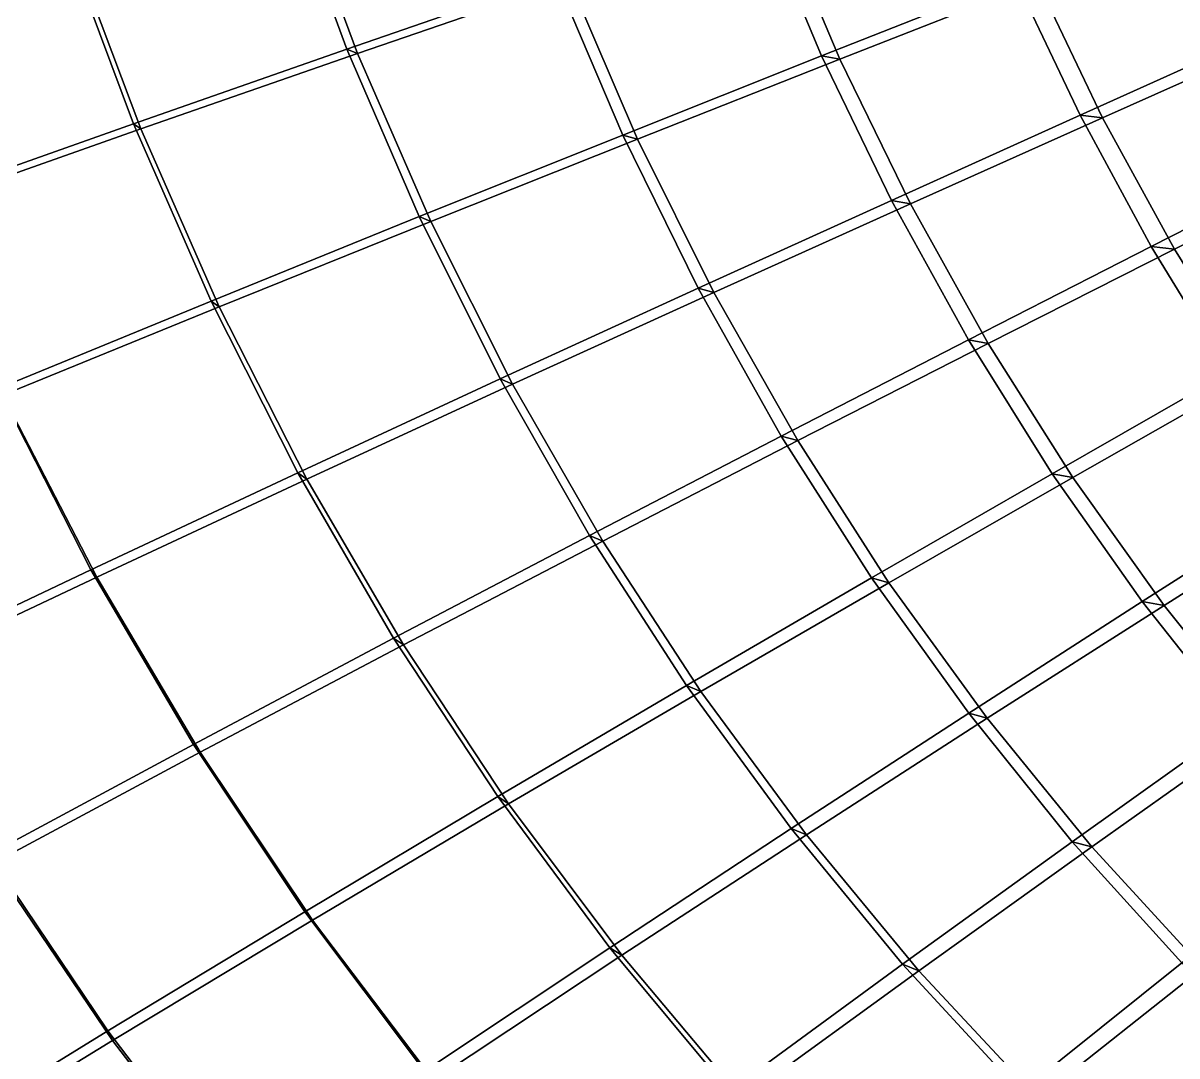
# Model space of a CAD drawing. Header units: metres. Extents: x -2184624 to 1125696, y -1900362 to 1900362.
# Drawn here: x -809172 to -551038, y -508658 to -277658 of the extents above; entities that cross this region are included whole.
import ezdxf

# ---------------------------------------------------------------- set-up
doc = ezdxf.new("R2010")
doc.units = ezdxf.units.M

msp = doc.modelspace()

# ---------------------------------------------------------------- linework, layer by layer
at = {"layer": '1'}
for points in [[(-690077.2, -267321.97, 577256), (-736738.4, -283477.78, 583890.56), (-750933.25, -244960.7, 587838.9), (-703280.75, -230979.05, 581199.9)], [(-686903.94, -268137.72, 594941.4), (-734324.4, -284463.22, 601560.56), (-748657.6, -245825.17, 605459.25), (-700241.4, -231697.52, 598837.75)], [(-587154.94, -267860.66, 553619.44), (-630545.75, -285008.28, 564124.94), (-644516.4, -251675.61, 568631.2), (-600062.2, -236502.47, 558082.06)], [(-582259.94, -268393.47, 571388.44), (-626445.9, -285723.28, 581879.7), (-640566, -252326.67, 586334.3), (-595312.7, -236993.53, 575802.7)], [(-736738.4, -283477.78, 583890.56), (-784495.75, -300178.97, 588460.1), (-799715.06, -259413.81, 592396.06), (-750933.25, -244960.7, 587838.9)], [(-736738.4, -283477.78, 583890.56), (-734324.4, -284463.22, 601560.56), (-748657.6, -245825.17, 605459.25), (-750933.25, -244960.7, 587838.9)], [(-750933.25, -244960.7, 587838.9), (-748657.6, -245825.17, 605459.25), (-734324.4, -284463.22, 601560.56), (-736738.4, -283477.78, 583890.56)], [(-734324.4, -284463.22, 601560.56), (-782827.6, -301339.72, 606119.25), (-798190.06, -260429.06, 610003.7), (-748657.6, -245825.17, 605459.25)], [(-630545.75, -285008.28, 564124.94), (-675010.4, -302691.3, 572725.9), (-690077.2, -267321.97, 577256), (-644516.4, -251675.61, 568631.2)], [(-626445.9, -285723.28, 581879.7), (-671683, -303593.8, 590465.75), (-686903.94, -268137.72, 594941.4), (-640566, -252326.67, 586334.3)], [(-630545.75, -285008.28, 564124.94), (-626445.9, -285723.28, 581879.7), (-640566, -252326.67, 586334.3), (-644516.4, -251675.61, 568631.2)], [(-644516.4, -251675.61, 568631.2), (-640566, -252326.67, 586334.3), (-626445.9, -285723.28, 581879.7), (-630545.75, -285008.28, 564124.94)], [(-531562.2, -279776.7, 536304.5), (-572711.5, -298273.47, 548586.5), (-587154.94, -267860.66, 553619.44), (-544849.06, -251207.58, 541266.1)], [(-525685.06, -280141.56, 554134.5), (-567652.25, -298836.47, 566409.9), (-582259.94, -268393.47, 571388.44), (-539132.2, -251563.52, 559046.1)], [(-784495.75, -300178.97, 588460.1), (-833345.6, -317459.72, 590879.5), (-849624.25, -274368.2, 594786.2), (-799715.06, -259413.81, 592396.06)], [(-782827.6, -301339.72, 606119.25), (-832414, -318802.1, 608534.5), (-848841.25, -275539.75, 612388.06), (-798190.06, -260429.06, 610003.7)], [(-784495.75, -300178.97, 588460.1), (-782827.6, -301339.72, 606119.25), (-798190.06, -260429.06, 610003.7), (-799715.06, -259413.81, 592396.06)], [(-799715.06, -259413.81, 592396.06), (-798190.06, -260429.06, 610003.7), (-782827.6, -301339.72, 606119.25), (-784495.75, -300178.97, 588460.1)], [(-675010.4, -302691.3, 572725.9), (-720540.3, -320950.8, 579355.75), (-736738.4, -283477.78, 583890.56), (-690077.2, -267321.97, 577256)], [(-736738.4, -283477.78, 583890.56), (-734324.4, -284463.22, 601560.56), (-686903.94, -268137.72, 594941.4), (-690077.2, -267321.97, 577256)], [(-690077.2, -267321.97, 577256), (-686903.94, -268137.72, 594941.4), (-734324.4, -284463.22, 601560.56), (-736738.4, -283477.78, 583890.56)], [(-671683, -303593.8, 590465.75), (-717967.3, -322046.44, 597082.75), (-734324.4, -284463.22, 601560.56), (-686903.94, -268137.72, 594941.4)], [(-675010.4, -302691.3, 572725.9), (-671683, -303593.8, 590465.75), (-686903.94, -268137.72, 594941.4), (-690077.2, -267321.97, 577256)], [(-690077.2, -267321.97, 577256), (-686903.94, -268137.72, 594941.4), (-671683, -303593.8, 590465.75), (-675010.4, -302691.3, 572725.9)], [(-572711.5, -298273.47, 548586.5), (-614912.2, -317320.12, 559043.44), (-630545.75, -285008.28, 564124.94), (-587154.94, -267860.66, 553619.44)], [(-630545.75, -285008.28, 564124.94), (-626445.9, -285723.28, 581879.7), (-582259.94, -268393.47, 571388.44), (-587154.94, -267860.66, 553619.44)], [(-587154.94, -267860.66, 553619.44), (-582259.94, -268393.47, 571388.44), (-626445.9, -285723.28, 581879.7), (-630545.75, -285008.28, 564124.94)], [(-567652.25, -298836.47, 566409.9), (-610643.44, -318087.2, 576856.3), (-626445.9, -285723.28, 581879.7), (-582259.94, -268393.47, 571388.44)], [(-572711.5, -298273.47, 548586.5), (-567652.25, -298836.47, 566409.9), (-582259.94, -268393.47, 571388.44), (-587154.94, -267860.66, 553619.44)], [(-587154.94, -267860.66, 553619.44), (-582259.94, -268393.47, 571388.44), (-567652.25, -298836.47, 566409.9), (-572711.5, -298273.47, 548586.5)], [(-516923.4, -307379.16, 530788.06), (-556798.4, -327637.8, 542991.4), (-572711.5, -298273.47, 548586.5), (-531562.2, -279776.7, 536304.5)], [(-572711.5, -298273.47, 548586.5), (-567652.25, -298836.47, 566409.9), (-525685.06, -280141.56, 554134.5), (-531562.2, -279776.7, 536304.5)], [(-531562.2, -279776.7, 536304.5), (-525685.06, -280141.56, 554134.5), (-567652.25, -298836.47, 566409.9), (-572711.5, -298273.47, 548586.5)], [(-510867.9, -307740.22, 548673.3), (-551556.25, -328218, 560874.9), (-567652.25, -298836.47, 566409.9), (-525685.06, -280141.56, 554134.5)], [(-720540.3, -320950.8, 579355.75), (-767128.6, -339826.8, 583939.75), (-784495.75, -300178.97, 588460.1), (-736738.4, -283477.78, 583890.56)], [(-784495.75, -300178.97, 588460.1), (-782827.6, -301339.72, 606119.25), (-734324.4, -284463.22, 601560.56), (-736738.4, -283477.78, 583890.56)], [(-736738.4, -283477.78, 583890.56), (-734324.4, -284463.22, 601560.56), (-782827.6, -301339.72, 606119.25), (-784495.75, -300178.97, 588460.1)], [(-720540.3, -320950.8, 579355.75), (-717967.3, -322046.44, 597082.75), (-734324.4, -284463.22, 601560.56), (-736738.4, -283477.78, 583890.56)], [(-736738.4, -283477.78, 583890.56), (-734324.4, -284463.22, 601560.56), (-717967.3, -322046.44, 597082.75), (-720540.3, -320950.8, 579355.75)], [(-717967.3, -322046.44, 597082.75), (-765295.9, -341121.94, 601658.1), (-782827.6, -301339.72, 606119.25), (-734324.4, -284463.22, 601560.56)], [(-614912.2, -317320.12, 559043.44), (-658150.06, -336962.12, 567617.5), (-675010.4, -302691.3, 572725.9), (-630545.75, -285008.28, 564124.94)], [(-675010.4, -302691.3, 572725.9), (-671683, -303593.8, 590465.75), (-626445.9, -285723.28, 581879.7), (-630545.75, -285008.28, 564124.94)], [(-630545.75, -285008.28, 564124.94), (-626445.9, -285723.28, 581879.7), (-671683, -303593.8, 590465.75), (-675010.4, -302691.3, 572725.9)], [(-610643.44, -318087.2, 576856.3), (-654648.8, -337939.25, 585418.75), (-671683, -303593.8, 590465.75), (-626445.9, -285723.28, 581879.7)], [(-614912.2, -317320.12, 559043.44), (-610643.44, -318087.2, 576856.3), (-626445.9, -285723.28, 581879.7), (-630545.75, -285008.28, 564124.94)], [(-630545.75, -285008.28, 564124.94), (-626445.9, -285723.28, 581879.7), (-610643.44, -318087.2, 576856.3), (-614912.2, -317320.12, 559043.44)], [(-556798.4, -327637.8, 542991.4), (-597687.56, -348499.88, 553394.75), (-614912.2, -317320.12, 559043.44), (-572711.5, -298273.47, 548586.5)], [(-614912.2, -317320.12, 559043.44), (-610643.44, -318087.2, 576856.3), (-567652.25, -298836.47, 566409.9), (-572711.5, -298273.47, 548586.5)], [(-572711.5, -298273.47, 548586.5), (-567652.25, -298836.47, 566409.9), (-610643.44, -318087.2, 576856.3), (-614912.2, -317320.12, 559043.44)], [(-551556.25, -328218, 560874.9), (-593230.94, -349305.7, 571272), (-610643.44, -318087.2, 576856.3), (-567652.25, -298836.47, 566409.9)], [(-556798.4, -327637.8, 542991.4), (-551556.25, -328218, 560874.9), (-567652.25, -298836.47, 566409.9), (-572711.5, -298273.47, 548586.5)], [(-572711.5, -298273.47, 548586.5), (-567652.25, -298836.47, 566409.9), (-551556.25, -328218, 560874.9), (-556798.4, -327637.8, 542991.4)], [(-767128.6, -339826.8, 583939.75), (-814769.2, -359358.8, 586393.06), (-833345.6, -317459.72, 590879.5), (-784495.75, -300178.97, 588460.1)], [(-833345.6, -317459.72, 590879.5), (-832414, -318802.1, 608534.5), (-782827.6, -301339.72, 606119.25), (-784495.75, -300178.97, 588460.1)], [(-784495.75, -300178.97, 588460.1), (-782827.6, -301339.72, 606119.25), (-832414, -318802.1, 608534.5), (-833345.6, -317459.72, 590879.5)], [(-765295.9, -341121.94, 601658.1), (-813666.7, -360860.62, 604109.2), (-832414, -318802.1, 608534.5), (-782827.6, -301339.72, 606119.25)], [(-767128.6, -339826.8, 583939.75), (-765295.9, -341121.94, 601658.1), (-782827.6, -301339.72, 606119.25), (-784495.75, -300178.97, 588460.1)], [(-784495.75, -300178.97, 588460.1), (-782827.6, -301339.72, 606119.25), (-765295.9, -341121.94, 601658.1), (-767128.6, -339826.8, 583939.75)], [(-658150.06, -336962.12, 567617.5), (-702414.06, -357245.16, 574242.6), (-720540.3, -320950.8, 579355.75), (-675010.4, -302691.3, 572725.9)], [(-720540.3, -320950.8, 579355.75), (-717967.3, -322046.44, 597082.75), (-671683, -303593.8, 590465.75), (-675010.4, -302691.3, 572725.9)], [(-675010.4, -302691.3, 572725.9), (-671683, -303593.8, 590465.75), (-717967.3, -322046.44, 597082.75), (-720540.3, -320950.8, 579355.75)], [(-654648.8, -337939.25, 585418.75), (-699661.56, -358438.6, 592033.9), (-717967.3, -322046.44, 597082.75), (-671683, -303593.8, 590465.75)], [(-658150.06, -336962.12, 567617.5), (-654648.8, -337939.25, 585418.75), (-671683, -303593.8, 590465.75), (-675010.4, -302691.3, 572725.9)], [(-675010.4, -302691.3, 572725.9), (-671683, -303593.8, 590465.75), (-654648.8, -337939.25, 585418.75), (-658150.06, -336962.12, 567617.5)], [(-500999.97, -333925.06, 524725.75), (-539488.6, -355856.47, 536842.9), (-556798.4, -327637.8, 542991.4), (-516923.4, -307379.16, 530788.06)], [(-556798.4, -327637.8, 542991.4), (-551556.25, -328218, 560874.9), (-510867.9, -307740.22, 548673.3), (-516923.4, -307379.16, 530788.06)], [(-516923.4, -307379.16, 530788.06), (-510867.9, -307740.22, 548673.3), (-551556.25, -328218, 560874.9), (-556798.4, -327637.8, 542991.4)], [(-494748.22, -334267.94, 542671.1), (-534045.25, -356439.16, 554792), (-551556.25, -328218, 560874.9), (-510867.9, -307740.22, 548673.3)], [(-597687.56, -348499.88, 553394.75), (-639574.4, -370014.9, 561939.8), (-658150.06, -336962.12, 567617.5), (-614912.2, -317320.12, 559043.44)], [(-658150.06, -336962.12, 567617.5), (-654648.8, -337939.25, 585418.75), (-610643.44, -318087.2, 576856.3), (-614912.2, -317320.12, 559043.44)], [(-614912.2, -317320.12, 559043.44), (-610643.44, -318087.2, 576856.3), (-654648.8, -337939.25, 585418.75), (-658150.06, -336962.12, 567617.5)], [(-597687.56, -348499.88, 553394.75), (-593230.94, -349305.7, 571272), (-610643.44, -318087.2, 576856.3), (-614912.2, -317320.12, 559043.44)], [(-614912.2, -317320.12, 559043.44), (-610643.44, -318087.2, 576856.3), (-593230.94, -349305.7, 571272), (-597687.56, -348499.88, 553394.75)], [(-593230.94, -349305.7, 571272), (-635879.75, -371052.9, 579809.2), (-654648.8, -337939.25, 585418.75), (-610643.44, -318087.2, 576856.3)], [(-702414.06, -357245.16, 574242.6), (-747694.25, -378214.03, 578843.7), (-767128.6, -339826.8, 583939.75), (-720540.3, -320950.8, 579355.75)], [(-767128.6, -339826.8, 583939.75), (-765295.9, -341121.94, 601658.1), (-717967.3, -322046.44, 597082.75), (-720540.3, -320950.8, 579355.75)], [(-720540.3, -320950.8, 579355.75), (-717967.3, -322046.44, 597082.75), (-765295.9, -341121.94, 601658.1), (-767128.6, -339826.8, 583939.75)], [(-699661.56, -358438.6, 592033.9), (-745675.75, -379630.78, 596628.8), (-765295.9, -341121.94, 601658.1), (-717967.3, -322046.44, 597082.75)], [(-702414.06, -357245.16, 574242.6), (-699661.56, -358438.6, 592033.9), (-717967.3, -322046.44, 597082.75), (-720540.3, -320950.8, 579355.75)], [(-720540.3, -320950.8, 579355.75), (-717967.3, -322046.44, 597082.75), (-699661.56, -358438.6, 592033.9), (-702414.06, -357245.16, 574242.6)], [(-539488.6, -355856.47, 536842.9), (-578951.56, -378441.75, 547187.75), (-597687.56, -348499.88, 553394.75), (-556798.4, -327637.8, 542991.4)], [(-597687.56, -348499.88, 553394.75), (-593230.94, -349305.7, 571272), (-551556.25, -328218, 560874.9), (-556798.4, -327637.8, 542991.4)], [(-556798.4, -327637.8, 542991.4), (-551556.25, -328218, 560874.9), (-593230.94, -349305.7, 571272), (-597687.56, -348499.88, 553394.75)], [(-539488.6, -355856.47, 536842.9), (-534045.25, -356439.16, 554792), (-551556.25, -328218, 560874.9), (-556798.4, -327637.8, 542991.4)], [(-556798.4, -327637.8, 542991.4), (-551556.25, -328218, 560874.9), (-534045.25, -356439.16, 554792), (-539488.6, -355856.47, 536842.9)], [(-534045.25, -356439.16, 554792), (-574288.2, -379271.38, 565135.4), (-593230.94, -349305.7, 571272), (-551556.25, -328218, 560874.9)], [(-639574.4, -370014.9, 561939.8), (-682443.56, -392232.94, 568559.94), (-702414.06, -357245.16, 574242.6), (-658150.06, -336962.12, 567617.5)], [(-702414.06, -357245.16, 574242.6), (-699661.56, -358438.6, 592033.9), (-654648.8, -337939.25, 585418.75), (-658150.06, -336962.12, 567617.5)], [(-658150.06, -336962.12, 567617.5), (-654648.8, -337939.25, 585418.75), (-699661.56, -358438.6, 592033.9), (-702414.06, -357245.16, 574242.6)], [(-635879.75, -371052.9, 579809.2), (-679491.3, -393510.06, 586422.7), (-699661.56, -358438.6, 592033.9), (-654648.8, -337939.25, 585418.75)], [(-639574.4, -370014.9, 561939.8), (-635879.75, -371052.9, 579809.2), (-654648.8, -337939.25, 585418.75), (-658150.06, -336962.12, 567617.5)], [(-658150.06, -336962.12, 567617.5), (-654648.8, -337939.25, 585418.75), (-635879.75, -371052.9, 579809.2), (-639574.4, -370014.9, 561939.8)], [(-747694.25, -378214.03, 578843.7), (-793981.8, -399912.47, 581335.1), (-814769.2, -359358.8, 586393.06), (-767128.6, -339826.8, 583939.75)], [(-814769.2, -359358.8, 586393.06), (-813666.7, -360860.62, 604109.2), (-765295.9, -341121.94, 601658.1), (-767128.6, -339826.8, 583939.75)], [(-767128.6, -339826.8, 583939.75), (-765295.9, -341121.94, 601658.1), (-813666.7, -360860.62, 604109.2), (-814769.2, -359358.8, 586393.06)], [(-747694.25, -378214.03, 578843.7), (-745675.75, -379630.78, 596628.8), (-765295.9, -341121.94, 601658.1), (-767128.6, -339826.8, 583939.75)], [(-767128.6, -339826.8, 583939.75), (-765295.9, -341121.94, 601658.1), (-745675.75, -379630.78, 596628.8), (-747694.25, -378214.03, 578843.7)], [(-745675.75, -379630.78, 596628.8), (-792686.56, -401560.66, 599120.4), (-813666.7, -360860.62, 604109.2), (-765295.9, -341121.94, 601658.1)], [(-578951.56, -378441.75, 547187.75), (-619368.06, -401735.56, 555701.44), (-639574.4, -370014.9, 561939.8), (-597687.56, -348499.88, 553394.75)], [(-639574.4, -370014.9, 561939.8), (-635879.75, -371052.9, 579809.2), (-593230.94, -349305.7, 571272), (-597687.56, -348499.88, 553394.75)], [(-597687.56, -348499.88, 553394.75), (-593230.94, -349305.7, 571272), (-635879.75, -371052.9, 579809.2), (-639574.4, -370014.9, 561939.8)], [(-574288.2, -379271.38, 565135.4), (-615460.56, -402819.2, 573645.56), (-635879.75, -371052.9, 579809.2), (-593230.94, -349305.7, 571272)], [(-578951.56, -378441.75, 547187.75), (-574288.2, -379271.38, 565135.4), (-593230.94, -349305.7, 571272), (-597687.56, -348499.88, 553394.75)], [(-597687.56, -348499.88, 553394.75), (-593230.94, -349305.7, 571272), (-574288.2, -379271.38, 565135.4), (-578951.56, -378441.75, 547187.75)], [(-520861.28, -382836.7, 530149.8), (-558789.06, -407046.4, 540431.44), (-578951.56, -378441.75, 547187.75), (-539488.6, -355856.47, 536842.9)], [(-578951.56, -378441.75, 547187.75), (-574288.2, -379271.38, 565135.4), (-534045.25, -356439.16, 554792), (-539488.6, -355856.47, 536842.9)], [(-539488.6, -355856.47, 536842.9), (-534045.25, -356439.16, 554792), (-574288.2, -379271.38, 565135.4), (-578951.56, -378441.75, 547187.75)], [(-682443.56, -392232.94, 568559.94), (-726282.5, -415203.4, 573180.4), (-747694.25, -378214.03, 578843.7), (-702414.06, -357245.16, 574242.6)], [(-747694.25, -378214.03, 578843.7), (-745675.75, -379630.78, 596628.8), (-699661.56, -358438.6, 592033.9), (-702414.06, -357245.16, 574242.6)], [(-702414.06, -357245.16, 574242.6), (-699661.56, -358438.6, 592033.9), (-745675.75, -379630.78, 596628.8), (-747694.25, -378214.03, 578843.7)], [(-679491.3, -393510.06, 586422.7), (-724057.4, -416727.34, 591039.9), (-745675.75, -379630.78, 596628.8), (-699661.56, -358438.6, 592033.9)], [(-682443.56, -392232.94, 568559.94), (-679491.3, -393510.06, 586422.7), (-699661.56, -358438.6, 592033.9), (-702414.06, -357245.16, 574242.6)], [(-702414.06, -357245.16, 574242.6), (-699661.56, -358438.6, 592033.9), (-679491.3, -393510.06, 586422.7), (-682443.56, -392232.94, 568559.94)], [(-515198.72, -383405.75, 548169.8), (-553900.56, -407883.16, 558455.44), (-574288.2, -379271.38, 565135.4), (-534045.25, -356439.16, 554792)], [(-793981.8, -399912.47, 581335.1), (-841267, -422381.9, 581622.4), (-863455.3, -379584.1, 586619.9), (-814769.2, -359358.8, 586393.06)], [(-792686.56, -401560.66, 599120.4), (-840688.6, -424270.66, 599415.9), (-863077.44, -381300.97, 604342.5), (-813666.7, -360860.62, 604109.2)], [(-793981.8, -399912.47, 581335.1), (-792686.56, -401560.66, 599120.4), (-813666.7, -360860.62, 604109.2), (-814769.2, -359358.8, 586393.06)], [(-814769.2, -359358.8, 586393.06), (-813666.7, -360860.62, 604109.2), (-792686.56, -401560.66, 599120.4), (-793981.8, -399912.47, 581335.1)], [(-619368.06, -401735.56, 555701.44), (-660720.56, -425791.88, 562317.06), (-682443.56, -392232.94, 568559.94), (-639574.4, -370014.9, 561939.8)], [(-682443.56, -392232.94, 568559.94), (-679491.3, -393510.06, 586422.7), (-635879.75, -371052.9, 579809.2), (-639574.4, -370014.9, 561939.8)], [(-639574.4, -370014.9, 561939.8), (-635879.75, -371052.9, 579809.2), (-679491.3, -393510.06, 586422.7), (-682443.56, -392232.94, 568559.94)], [(-615460.56, -402819.2, 573645.56), (-657548.8, -427137, 580258.2), (-679491.3, -393510.06, 586422.7), (-635879.75, -371052.9, 579809.2)], [(-619368.06, -401735.56, 555701.44), (-615460.56, -402819.2, 573645.56), (-635879.75, -371052.9, 579809.2), (-639574.4, -370014.9, 561939.8)], [(-639574.4, -370014.9, 561939.8), (-635879.75, -371052.9, 579809.2), (-615460.56, -402819.2, 573645.56), (-619368.06, -401735.56, 555701.44)], [(-726282.5, -415203.4, 573180.4), (-771079.4, -438973.97, 575714.94), (-793981.8, -399912.47, 581335.1), (-747694.25, -378214.03, 578843.7)], [(-793981.8, -399912.47, 581335.1), (-792686.56, -401560.66, 599120.4), (-745675.75, -379630.78, 596628.8), (-747694.25, -378214.03, 578843.7)], [(-747694.25, -378214.03, 578843.7), (-745675.75, -379630.78, 596628.8), (-792686.56, -401560.66, 599120.4), (-793981.8, -399912.47, 581335.1)], [(-726282.5, -415203.4, 573180.4), (-724057.4, -416727.34, 591039.9), (-745675.75, -379630.78, 596628.8), (-747694.25, -378214.03, 578843.7)], [(-747694.25, -378214.03, 578843.7), (-745675.75, -379630.78, 596628.8), (-724057.4, -416727.34, 591039.9), (-726282.5, -415203.4, 573180.4)], [(-558789.06, -407046.4, 540431.44), (-597624.44, -432017.12, 548911.8), (-619368.06, -401735.56, 555701.44), (-578951.56, -378441.75, 547187.75)], [(-619368.06, -401735.56, 555701.44), (-615460.56, -402819.2, 573645.56), (-574288.2, -379271.38, 565135.4), (-578951.56, -378441.75, 547187.75)], [(-578951.56, -378441.75, 547187.75), (-574288.2, -379271.38, 565135.4), (-615460.56, -402819.2, 573645.56), (-619368.06, -401735.56, 555701.44)], [(-553900.56, -407883.16, 558455.44), (-593485.2, -433129.25, 566936.94), (-615460.56, -402819.2, 573645.56), (-574288.2, -379271.38, 565135.4)], [(-558789.06, -407046.4, 540431.44), (-553900.56, -407883.16, 558455.44), (-574288.2, -379271.38, 565135.4), (-578951.56, -378441.75, 547187.75)], [(-578951.56, -378441.75, 547187.75), (-574288.2, -379271.38, 565135.4), (-553900.56, -407883.16, 558455.44), (-558789.06, -407046.4, 540431.44)], [(-724057.4, -416727.34, 591039.9), (-769569.9, -440753.53, 593577.06), (-792686.56, -401560.66, 599120.4), (-745675.75, -379630.78, 596628.8)], [(-501000.4, -408492.38, 522920.66), (-537292.44, -434220.25, 533134.94), (-558789.06, -407046.4, 540431.44), (-520861.28, -382836.7, 530149.8)], [(-558789.06, -407046.4, 540431.44), (-553900.56, -407883.16, 558455.44), (-515198.72, -383405.75, 548169.8), (-520861.28, -382836.7, 530149.8)], [(-520861.28, -382836.7, 530149.8), (-515198.72, -383405.75, 548169.8), (-553900.56, -407883.16, 558455.44), (-558789.06, -407046.4, 540431.44)], [(-495100.84, -409029.94, 541016.6), (-532160.56, -435045.88, 551240.8), (-553900.56, -407883.16, 558455.44), (-515198.72, -383405.75, 548169.8)], [(-660720.56, -425791.88, 562317.06), (-702992.4, -450664.16, 566959.1), (-726282.5, -415203.4, 573180.4), (-682443.56, -392232.94, 568559.94)], [(-726282.5, -415203.4, 573180.4), (-724057.4, -416727.34, 591039.9), (-679491.3, -393510.06, 586422.7), (-682443.56, -392232.94, 568559.94)], [(-682443.56, -392232.94, 568559.94), (-679491.3, -393510.06, 586422.7), (-724057.4, -416727.34, 591039.9), (-726282.5, -415203.4, 573180.4)], [(-660720.56, -425791.88, 562317.06), (-657548.8, -427137, 580258.2), (-679491.3, -393510.06, 586422.7), (-682443.56, -392232.94, 568559.94)], [(-682443.56, -392232.94, 568559.94), (-679491.3, -393510.06, 586422.7), (-657548.8, -427137, 580258.2), (-660720.56, -425791.88, 562317.06)], [(-657548.8, -427137, 580258.2), (-700540.1, -452279.1, 584900.4), (-724057.4, -416727.34, 591039.9), (-679491.3, -393510.06, 586422.7)], [(-771079.4, -438973.97, 575714.94), (-816820.9, -463590.22, 576069.56), (-841267, -422381.9, 581622.4), (-793981.8, -399912.47, 581335.1)], [(-841267, -422381.9, 581622.4), (-840688.6, -424270.66, 599415.9), (-792686.56, -401560.66, 599120.4), (-793981.8, -399912.47, 581335.1)], [(-793981.8, -399912.47, 581335.1), (-792686.56, -401560.66, 599120.4), (-840688.6, -424270.66, 599415.9), (-841267, -422381.9, 581622.4)], [(-771079.4, -438973.97, 575714.94), (-769569.9, -440753.53, 593577.06), (-792686.56, -401560.66, 599120.4), (-793981.8, -399912.47, 581335.1)], [(-793981.8, -399912.47, 581335.1), (-792686.56, -401560.66, 599120.4), (-769569.9, -440753.53, 593577.06), (-771079.4, -438973.97, 575714.94)], [(-769569.9, -440753.53, 593577.06), (-816019.6, -465635.47, 593942.06), (-840688.6, -424270.66, 599415.9), (-792686.56, -401560.66, 599120.4)], [(-597624.44, -432017.12, 548911.8), (-637344.75, -457806.75, 555523.1), (-660720.56, -425791.88, 562317.06), (-619368.06, -401735.56, 555701.44)], [(-660720.56, -425791.88, 562317.06), (-657548.8, -427137, 580258.2), (-615460.56, -402819.2, 573645.56), (-619368.06, -401735.56, 555701.44)], [(-619368.06, -401735.56, 555701.44), (-615460.56, -402819.2, 573645.56), (-657548.8, -427137, 580258.2), (-660720.56, -425791.88, 562317.06)], [(-597624.44, -432017.12, 548911.8), (-593485.2, -433129.25, 566936.94), (-615460.56, -402819.2, 573645.56), (-619368.06, -401735.56, 555701.44)], [(-619368.06, -401735.56, 555701.44), (-615460.56, -402819.2, 573645.56), (-593485.2, -433129.25, 566936.94), (-597624.44, -432017.12, 548911.8)], [(-593485.2, -433129.25, 566936.94), (-633933.9, -459202.3, 573549.5), (-657548.8, -427137, 580258.2), (-615460.56, -402819.2, 573645.56)], [(-537292.44, -434220.25, 533134.94), (-574441.9, -460758.7, 541580.06), (-597624.44, -432017.12, 548911.8), (-558789.06, -407046.4, 540431.44)], [(-597624.44, -432017.12, 548911.8), (-593485.2, -433129.25, 566936.94), (-553900.56, -407883.16, 558455.44), (-558789.06, -407046.4, 540431.44)], [(-558789.06, -407046.4, 540431.44), (-553900.56, -407883.16, 558455.44), (-593485.2, -433129.25, 566936.94), (-597624.44, -432017.12, 548911.8)], [(-537292.44, -434220.25, 533134.94), (-532160.56, -435045.88, 551240.8), (-553900.56, -407883.16, 558455.44), (-558789.06, -407046.4, 540431.44)], [(-558789.06, -407046.4, 540431.44), (-553900.56, -407883.16, 558455.44), (-532160.56, -435045.88, 551240.8), (-537292.44, -434220.25, 533134.94)], [(-532160.56, -435045.88, 551240.8), (-570052.1, -461880.5, 559692.44), (-593485.2, -433129.25, 566936.94), (-553900.56, -407883.16, 558455.44)], [(-702992.4, -450664.16, 566959.1), (-746167.5, -476403.88, 569542.1), (-771079.4, -438973.97, 575714.94), (-726282.5, -415203.4, 573180.4)], [(-771079.4, -438973.97, 575714.94), (-769569.9, -440753.53, 593577.06), (-724057.4, -416727.34, 591039.9), (-726282.5, -415203.4, 573180.4)], [(-726282.5, -415203.4, 573180.4), (-724057.4, -416727.34, 591039.9), (-769569.9, -440753.53, 593577.06), (-771079.4, -438973.97, 575714.94)], [(-702992.4, -450664.16, 566959.1), (-700540.1, -452279.1, 584900.4), (-724057.4, -416727.34, 591039.9), (-726282.5, -415203.4, 573180.4)], [(-726282.5, -415203.4, 573180.4), (-724057.4, -416727.34, 591039.9), (-700540.1, -452279.1, 584900.4), (-702992.4, -450664.16, 566959.1)], [(-700540.1, -452279.1, 584900.4), (-744422.5, -478298.12, 587488.75), (-769569.9, -440753.53, 593577.06), (-724057.4, -416727.34, 591039.9)], [(-637344.75, -457806.75, 555523.1), (-677930.3, -484472.6, 560189.7), (-702992.4, -450664.16, 566959.1), (-660720.56, -425791.88, 562317.06)], [(-702992.4, -450664.16, 566959.1), (-700540.1, -452279.1, 584900.4), (-657548.8, -427137, 580258.2), (-660720.56, -425791.88, 562317.06)], [(-660720.56, -425791.88, 562317.06), (-657548.8, -427137, 580258.2), (-700540.1, -452279.1, 584900.4), (-702992.4, -450664.16, 566959.1)], [(-637344.75, -457806.75, 555523.1), (-633933.9, -459202.3, 573549.5), (-657548.8, -427137, 580258.2), (-660720.56, -425791.88, 562317.06)], [(-660720.56, -425791.88, 562317.06), (-657548.8, -427137, 580258.2), (-633933.9, -459202.3, 573549.5), (-637344.75, -457806.75, 555523.1)], [(-633933.9, -459202.3, 573549.5), (-675230.8, -486160.47, 578219.8), (-700540.1, -452279.1, 584900.4), (-657548.8, -427137, 580258.2)], [(-574441.9, -460758.7, 541580.06), (-612422.7, -488169.16, 548187.6), (-637344.75, -457806.75, 555523.1), (-597624.44, -432017.12, 548911.8)], [(-637344.75, -457806.75, 555523.1), (-633933.9, -459202.3, 573549.5), (-593485.2, -433129.25, 566936.94), (-597624.44, -432017.12, 548911.8)], [(-597624.44, -432017.12, 548911.8), (-593485.2, -433129.25, 566936.94), (-633933.9, -459202.3, 573549.5), (-637344.75, -457806.75, 555523.1)], [(-570052.1, -461880.5, 559692.44), (-608753.56, -489595.84, 566305.9), (-633933.9, -459202.3, 573549.5), (-593485.2, -433129.25, 566936.94)], [(-574441.9, -460758.7, 541580.06), (-570052.1, -461880.5, 559692.44), (-593485.2, -433129.25, 566936.94), (-597624.44, -432017.12, 548911.8)], [(-597624.44, -432017.12, 548911.8), (-593485.2, -433129.25, 566936.94), (-570052.1, -461880.5, 559692.44), (-574441.9, -460758.7, 541580.06)], [(-514558.53, -459876.28, 525306.94), (-549925.8, -487866.34, 533715.06), (-574441.9, -460758.7, 541580.06), (-537292.44, -434220.25, 533134.94)], [(-574441.9, -460758.7, 541580.06), (-570052.1, -461880.5, 559692.44), (-532160.56, -435045.88, 551240.8), (-537292.44, -434220.25, 533134.94)], [(-537292.44, -434220.25, 533134.94), (-532160.56, -435045.88, 551240.8), (-570052.1, -461880.5, 559692.44), (-574441.9, -460758.7, 541580.06)], [(-509165.4, -460670.66, 543499.94), (-545267.44, -488977.28, 551920.44), (-570052.1, -461880.5, 559692.44), (-532160.56, -435045.88, 551240.8)], [(-746167.5, -476403.88, 569542.1), (-790230.25, -503060.62, 569971.2), (-816820.9, -463590.22, 576069.56), (-771079.4, -438973.97, 575714.94)], [(-816820.9, -463590.22, 576069.56), (-816019.6, -465635.47, 593942.06), (-769569.9, -440753.53, 593577.06), (-771079.4, -438973.97, 575714.94)], [(-771079.4, -438973.97, 575714.94), (-769569.9, -440753.53, 593577.06), (-816019.6, -465635.47, 593942.06), (-816820.9, -463590.22, 576069.56)], [(-744422.5, -478298.12, 587488.75), (-789184.25, -505245.12, 587930.8), (-816019.6, -465635.47, 593942.06), (-769569.9, -440753.53, 593577.06)], [(-746167.5, -476403.88, 569542.1), (-744422.5, -478298.12, 587488.75), (-769569.9, -440753.53, 593577.06), (-771079.4, -438973.97, 575714.94)], [(-771079.4, -438973.97, 575714.94), (-769569.9, -440753.53, 593577.06), (-744422.5, -478298.12, 587488.75), (-746167.5, -476403.88, 569542.1)], [(-677930.3, -484472.6, 560189.7), (-719360.8, -512070.2, 562826), (-746167.5, -476403.88, 569542.1), (-702992.4, -450664.16, 566959.1)], [(-746167.5, -476403.88, 569542.1), (-744422.5, -478298.12, 587488.75), (-700540.1, -452279.1, 584900.4), (-702992.4, -450664.16, 566959.1)], [(-702992.4, -450664.16, 566959.1), (-700540.1, -452279.1, 584900.4), (-744422.5, -478298.12, 587488.75), (-746167.5, -476403.88, 569542.1)], [(-677930.3, -484472.6, 560189.7), (-675230.8, -486160.47, 578219.8), (-700540.1, -452279.1, 584900.4), (-702992.4, -450664.16, 566959.1)], [(-702992.4, -450664.16, 566959.1), (-700540.1, -452279.1, 584900.4), (-675230.8, -486160.47, 578219.8), (-677930.3, -484472.6, 560189.7)], [(-675230.8, -486160.47, 578219.8), (-717359.56, -514060.62, 580864.75), (-744422.5, -478298.12, 587488.75), (-700540.1, -452279.1, 584900.4)], [(-612422.7, -488169.16, 548187.6), (-651210.5, -516513.06, 552881.7), (-677930.3, -484472.6, 560189.7), (-637344.75, -457806.75, 555523.1)], [(-677930.3, -484472.6, 560189.7), (-675230.8, -486160.47, 578219.8), (-633933.9, -459202.3, 573549.5), (-637344.75, -457806.75, 555523.1)], [(-637344.75, -457806.75, 555523.1), (-633933.9, -459202.3, 573549.5), (-675230.8, -486160.47, 578219.8), (-677930.3, -484472.6, 560189.7)], [(-608753.56, -489595.84, 566305.9), (-648244.1, -518254.06, 571007.7), (-675230.8, -486160.47, 578219.8), (-633933.9, -459202.3, 573549.5)], [(-612422.7, -488169.16, 548187.6), (-608753.56, -489595.84, 566305.9), (-633933.9, -459202.3, 573549.5), (-637344.75, -457806.75, 555523.1)], [(-637344.75, -457806.75, 555523.1), (-633933.9, -459202.3, 573549.5), (-608753.56, -489595.84, 566305.9), (-612422.7, -488169.16, 548187.6)], [(-549925.8, -487866.34, 533715.06), (-586067.7, -516778.66, 540319.56), (-612422.7, -488169.16, 548187.6), (-574441.9, -460758.7, 541580.06)], [(-612422.7, -488169.16, 548187.6), (-608753.56, -489595.84, 566305.9), (-570052.1, -461880.5, 559692.44), (-574441.9, -460758.7, 541580.06)], [(-574441.9, -460758.7, 541580.06), (-570052.1, -461880.5, 559692.44), (-608753.56, -489595.84, 566305.9), (-612422.7, -488169.16, 548187.6)], [(-545267.44, -488977.28, 551920.44), (-582121.56, -518215.34, 558535.94), (-608753.56, -489595.84, 566305.9), (-570052.1, -461880.5, 559692.44)], [(-549925.8, -487866.34, 533715.06), (-545267.44, -488977.28, 551920.44), (-570052.1, -461880.5, 559692.44), (-574441.9, -460758.7, 541580.06)], [(-574441.9, -460758.7, 541580.06), (-570052.1, -461880.5, 559692.44), (-545267.44, -488977.28, 551920.44), (-549925.8, -487866.34, 533715.06)], [(-790230.25, -503060.62, 569971.2), (-835162.6, -530680.3, 568141.5), (-863492.9, -489094.38, 574138.8), (-816820.9, -463590.22, 576069.56)], [(-790230.25, -503060.62, 569971.2), (-789184.25, -505245.12, 587930.8), (-816019.6, -465635.47, 593942.06), (-816820.9, -463590.22, 576069.56)], [(-816820.9, -463590.22, 576069.56), (-816019.6, -465635.47, 593942.06), (-789184.25, -505245.12, 587930.8), (-790230.25, -503060.62, 569971.2)], [(-789184.25, -505245.12, 587930.8), (-834811.1, -533167.8, 586123.75), (-863396.6, -491417.06, 592031.94), (-816019.6, -465635.47, 593942.06)], [(-719360.8, -512070.2, 562826), (-761616.94, -540652.6, 563336.94), (-790230.25, -503060.62, 569971.2), (-746167.5, -476403.88, 569542.1)], [(-790230.25, -503060.62, 569971.2), (-789184.25, -505245.12, 587930.8), (-744422.5, -478298.12, 587488.75), (-746167.5, -476403.88, 569542.1)], [(-746167.5, -476403.88, 569542.1), (-744422.5, -478298.12, 587488.75), (-789184.25, -505245.12, 587930.8), (-790230.25, -503060.62, 569971.2)], [(-719360.8, -512070.2, 562826), (-717359.56, -514060.62, 580864.75), (-744422.5, -478298.12, 587488.75), (-746167.5, -476403.88, 569542.1)], [(-746167.5, -476403.88, 569542.1), (-744422.5, -478298.12, 587488.75), (-717359.56, -514060.62, 580864.75), (-719360.8, -512070.2, 562826)], [(-717359.56, -514060.62, 580864.75), (-760304.7, -542957.25, 581391.44), (-789184.25, -505245.12, 587930.8), (-744422.5, -478298.12, 587488.75)], [(-651210.5, -516513.06, 552881.7), (-690781.8, -545849.06, 555576.2), (-719360.8, -512070.2, 562826), (-677930.3, -484472.6, 560189.7)], [(-719360.8, -512070.2, 562826), (-717359.56, -514060.62, 580864.75), (-675230.8, -486160.47, 578219.8), (-677930.3, -484472.6, 560189.7)], [(-677930.3, -484472.6, 560189.7), (-675230.8, -486160.47, 578219.8), (-717359.56, -514060.62, 580864.75), (-719360.8, -512070.2, 562826)], [(-651210.5, -516513.06, 552881.7), (-648244.1, -518254.06, 571007.7), (-675230.8, -486160.47, 578219.8), (-677930.3, -484472.6, 560189.7)], [(-677930.3, -484472.6, 560189.7), (-675230.8, -486160.47, 578219.8), (-648244.1, -518254.06, 571007.7), (-651210.5, -516513.06, 552881.7)], [(-648244.1, -518254.06, 571007.7), (-688504.06, -547915.2, 573714.44), (-717359.56, -514060.62, 580864.75), (-675230.8, -486160.47, 578219.8)], [(-524186.84, -513253.7, 525325.4), (-558399.1, -543542.2, 531927.5), (-586067.7, -516778.66, 540319.56), (-549925.8, -487866.34, 533715.06)], [(-586067.7, -516778.66, 540319.56), (-582121.56, -518215.34, 558535.94), (-545267.44, -488977.28, 551920.44), (-549925.8, -487866.34, 533715.06)], [(-549925.8, -487866.34, 533715.06), (-545267.44, -488977.28, 551920.44), (-582121.56, -518215.34, 558535.94), (-586067.7, -516778.66, 540319.56)], [(-586067.7, -516778.66, 540319.56), (-622955.44, -546677.6, 545043.8), (-651210.5, -516513.06, 552881.7), (-612422.7, -488169.16, 548187.6)], [(-651210.5, -516513.06, 552881.7), (-648244.1, -518254.06, 571007.7), (-608753.56, -489595.84, 566305.9), (-612422.7, -488169.16, 548187.6)], [(-612422.7, -488169.16, 548187.6), (-608753.56, -489595.84, 566305.9), (-648244.1, -518254.06, 571007.7), (-651210.5, -516513.06, 552881.7)], [(-582121.56, -518215.34, 558535.94), (-619702.94, -548450, 563272.56), (-648244.1, -518254.06, 571007.7), (-608753.56, -489595.84, 566305.9)], [(-586067.7, -516778.66, 540319.56), (-582121.56, -518215.34, 558535.94), (-608753.56, -489595.84, 566305.9), (-612422.7, -488169.16, 548187.6)], [(-612422.7, -488169.16, 548187.6), (-608753.56, -489595.84, 566305.9), (-582121.56, -518215.34, 558535.94), (-586067.7, -516778.66, 540319.56)], [(-519241.84, -514331.3, 543629.25), (-554157.75, -544965.7, 550248.1), (-582121.56, -518215.34, 558535.94), (-545267.44, -488977.28, 551920.44)], [(-761616.94, -540652.6, 563336.94), (-804677.56, -570269, 561617.8), (-835162.6, -530680.3, 568141.5), (-790230.25, -503060.62, 569971.2)], [(-835162.6, -530680.3, 568141.5), (-834811.1, -533167.8, 586123.75), (-789184.25, -505245.12, 587930.8), (-790230.25, -503060.62, 569971.2)], [(-790230.25, -503060.62, 569971.2), (-789184.25, -505245.12, 587930.8), (-834811.1, -533167.8, 586123.75), (-835162.6, -530680.3, 568141.5)], [(-761616.94, -540652.6, 563336.94), (-760304.7, -542957.25, 581391.44), (-789184.25, -505245.12, 587930.8), (-790230.25, -503060.62, 569971.2)], [(-790230.25, -503060.62, 569971.2), (-789184.25, -505245.12, 587930.8), (-760304.7, -542957.25, 581391.44), (-761616.94, -540652.6, 563336.94)], [(-760304.7, -542957.25, 581391.44), (-804048.7, -572901.4, 579697.44), (-834811.1, -533167.8, 586123.75), (-789184.25, -505245.12, 587930.8)]]:
    msp.add_3dface(points, dxfattribs=at)

doc.saveas('drawing.dxf')
